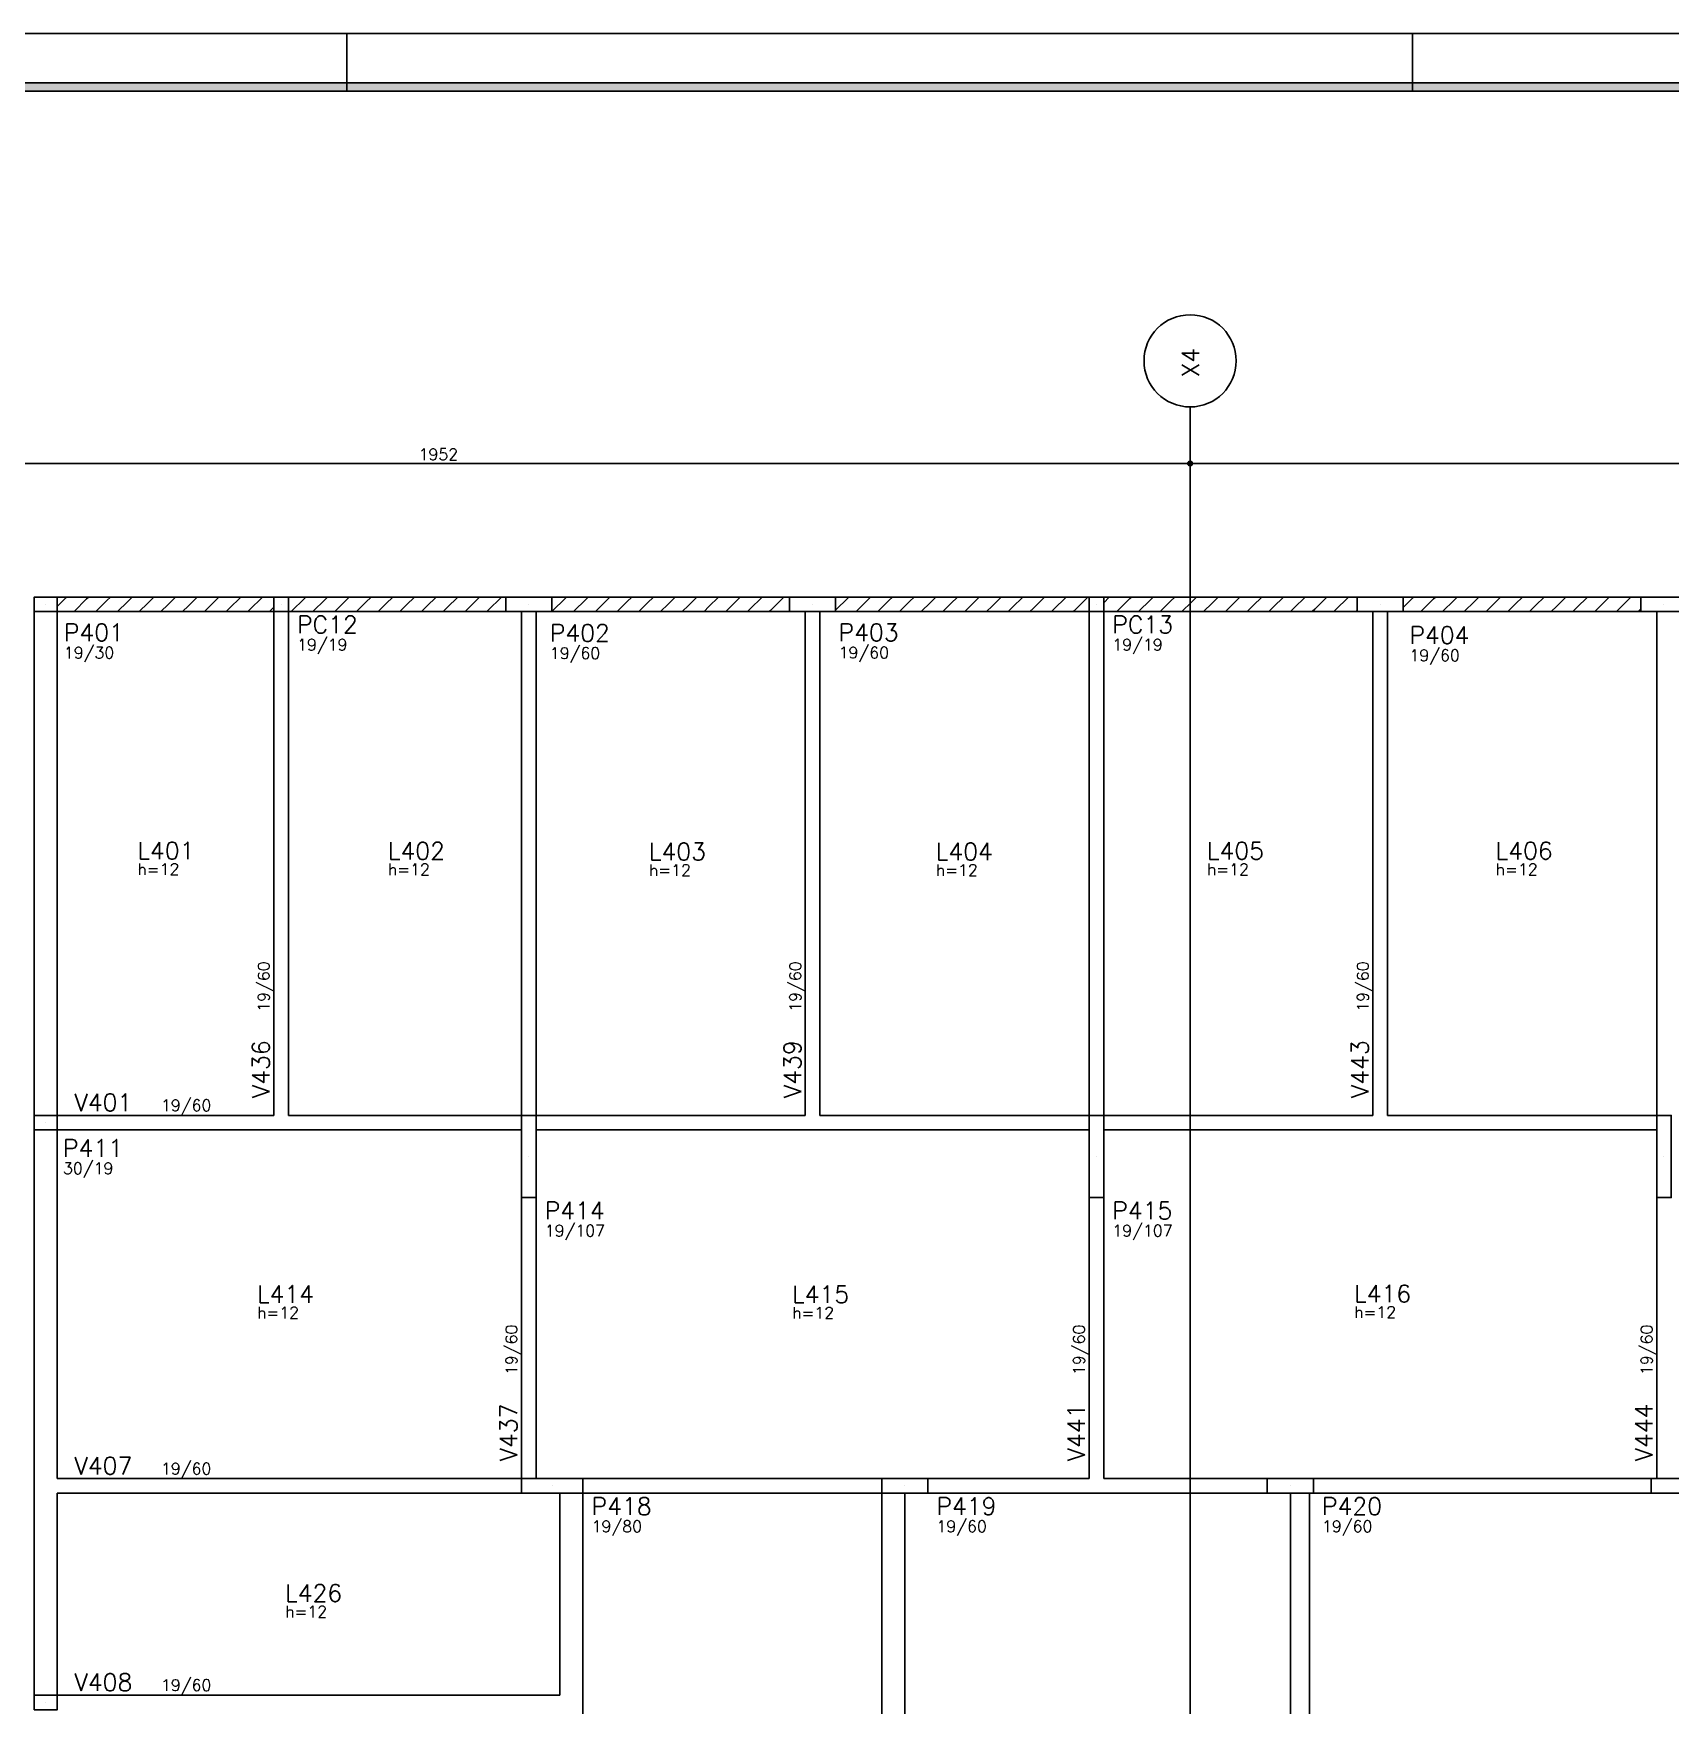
# Model space of a CAD drawing. Extents: x -9640 to 3028, y -572 to 5735.
# Drawn here: x -5705 to -3574, y 3558 to 5735 of the extents above; entities that cross this region are included whole.
import ezdxf

# ---------------------------------------------------------------- set-up
doc = ezdxf.new("R2010")
doc.units = 0
doc.header["$LTSCALE"] = 100
doc.header["$MEASUREMENT"] = 0
doc.layers.get('0').update_dxf_attribs({"color": 245, "linetype": 'CONTINUOUS'})
for name, color, linetype in [('01', 7, 'CONTINUOUS'), ('10', 7, 'CONTINUOUS'), ('11', 7, 'CONTINUOUS'), ('12', 7, 'CONTINUOUS'), ('13', 7, 'CONTINUOUS'), ('18', 4, 'CONTINUOUS'), ('221', 102, 'CONTINUOUS'), ('240', 43, 'CONTINUOUS'), ('242', 7, 'CONTINUOUS'), ('3', 1, 'CONTINUOUS'), ('4', 3, 'CONTINUOUS'), ('8', 7, 'CONTINUOUS'), ('9', 3, 'CONTINUOUS')]:
    doc.layers.add(name, color=color, linetype=linetype)
doc.styles.get("Standard").update_dxf_attribs({"font": 'ROMANS.SHX'})

# ---------------------------------------------------------------- blocks, each defined once
blk = doc.blocks.new('_H0B108D4A6C-009')
for p, q in [((-4311.626, 4993.89924), (-4304.348262, 5001.176979)), ((-4304.348262, 5001.176979), (-4303.92924, 5001.596)), ((-4294.644969, 4982.596), (-4277.603822, 4999.637147)), ((-4277.603822, 4999.637147), (-4275.644969, 5001.596)), ((-4266.360698, 4982.596), (-4250.859382, 4998.097316)), ((-4250.859382, 4998.097316), (-4247.360698, 5001.596)), ((-4238.076427, 4982.596), (-4224.114942, 4996.557485)), ((-4224.114942, 4996.557485), (-4219.076427, 5001.596)), ((-4209.792155, 4982.596), (-4197.370502, 4995.017653)), ((-4197.370502, 4995.017653), (-4190.792155, 5001.596)), ((-4181.507884, 4982.596), (-4170.626062, 4993.477822)), ((-4170.626062, 4993.477822), (-4162.507884, 5001.596)), ((-4153.223613, 4982.596), (-4143.881623, 4991.93799)), ((-4143.881623, 4991.93799), (-4134.223613, 5001.596)), ((-4124.939342, 4982.596), (-4117.137183, 4990.398159)), ((-4117.137183, 4990.398159), (-4105.939342, 5001.596)), ((-4096.65507, 4982.596), (-4090.392743, 4988.858328)), ((-4090.392743, 4988.858328), (-4077.65507, 5001.596)), ((-4068.370799, 4982.596), (-4063.648303, 4987.318496)), ((-4063.648303, 4987.318496), (-4049.370799, 5001.596)), ((-4036.903863, 4985.778665), (-4021.086528, 5001.596)), ((-4010.159423, 4984.238833), (-3992.802257, 5001.596)), ((-4040.086528, 4982.596), (-4036.903863, 4985.778665)), ((-4011.802257, 4982.596), (-4010.159423, 4984.238833)), ((-3983.517985, 4982.596), (-3983.414983, 4982.699002)), ((-3983.414983, 4982.699002), (-3981.626, 4984.487985))]:
    blk.add_line(p, q)
blk = doc.blocks.new('_H0B108D4A6C-010')
for p, q in [((-3921.626, 4987.919443), (-3908.740477, 5000.804966)), ((-3908.740477, 5000.804966), (-3907.949443, 5001.596)), ((-3898.665172, 4982.596), (-3882.09213, 4999.169042)), ((-3882.09213, 4999.169042), (-3879.665172, 5001.596)), ((-3870.3809, 4982.596), (-3855.443783, 4997.533118)), ((-3855.443783, 4997.533118), (-3851.3809, 5001.596)), ((-3842.096629, 4982.596), (-3828.795436, 4995.897193)), ((-3828.795436, 4995.897193), (-3823.096629, 5001.596)), ((-3813.812358, 4982.596), (-3802.147089, 4994.261269)), ((-3802.147089, 4994.261269), (-3794.812358, 5001.596)), ((-3785.528087, 4982.596), (-3775.498742, 4992.625344)), ((-3775.498742, 4992.625344), (-3766.528087, 5001.596)), ((-3757.243815, 4982.596), (-3748.850395, 4990.98942)), ((-3748.850395, 4990.98942), (-3738.243815, 5001.596)), ((-3728.959544, 4982.596), (-3722.202049, 4989.353496)), ((-3722.202049, 4989.353496), (-3709.959544, 5001.596)), ((-3700.675273, 4982.596), (-3695.553702, 4987.717571)), ((-3695.553702, 4987.717571), (-3681.675273, 5001.596)), ((-3672.391002, 4982.596), (-3668.905355, 4986.081647)), ((-3668.905355, 4986.081647), (-3653.391002, 5001.596)), ((-3642.257008, 4984.445723), (-3625.10673, 5001.596)), ((-3615.608661, 4982.809798), (-3612.126, 4986.292459)), ((-3644.10673, 4982.596), (-3642.257008, 4984.445723)), ((-3615.822459, 4982.596), (-3615.608661, 4982.809798))]:
    blk.add_line(p, q)
blk = doc.blocks.new('_H0B108D4A6C-011')
for p, q in [((-4660.626, 4984.310495), (-4644.28154, 5000.654955)), ((-4644.28154, 5000.654955), (-4643.340495, 5001.596)), ((-4634.056224, 4982.596), (-4617.5371, 4999.115124)), ((-4617.5371, 4999.115124), (-4615.056224, 5001.596)), ((-4605.771953, 4982.596), (-4590.79266, 4997.575293)), ((-4590.79266, 4997.575293), (-4586.771953, 5001.596)), ((-4577.487682, 4982.596), (-4564.04822, 4996.035461)), ((-4564.04822, 4996.035461), (-4558.487682, 5001.596)), ((-4549.20341, 4982.596), (-4537.303781, 4994.49563)), ((-4537.303781, 4994.49563), (-4530.20341, 5001.596)), ((-4520.919139, 4982.596), (-4510.559341, 4992.955798)), ((-4510.559341, 4992.955798), (-4501.919139, 5001.596)), ((-4492.634868, 4982.596), (-4483.814901, 4991.415967)), ((-4483.814901, 4991.415967), (-4473.634868, 5001.596)), ((-4464.350597, 4982.596), (-4457.070461, 4989.876136)), ((-4457.070461, 4989.876136), (-4445.350597, 5001.596)), ((-4436.066325, 4982.596), (-4430.326021, 4988.336304)), ((-4430.326021, 4988.336304), (-4417.066325, 5001.596)), ((-4407.782054, 4982.596), (-4403.581581, 4986.796473)), ((-4403.581581, 4986.796473), (-4388.782054, 5001.596)), ((-4376.837141, 4985.256641), (-4360.497783, 5001.596)), ((-4350.092702, 4983.71681), (-4332.213512, 5001.596)), ((-4379.497783, 4982.596), (-4376.837141, 4985.256641)), ((-4351.213512, 4982.596), (-4350.092702, 4983.71681))]:
    blk.add_line(p, q)
blk = doc.blocks.new('_H0B108D4A6C-012')
for p, q in [((-5030.036022, 4982.596), (-5012.14016, 5000.491861)), ((-5012.14016, 5000.491861), (-5011.036022, 5001.596)), ((-5001.75175, 4982.596), (-4985.491813, 4998.855937)), ((-4985.491813, 4998.855937), (-4982.75175, 5001.596)), ((-4973.467479, 4982.596), (-4958.843467, 4997.220012)), ((-4958.843467, 4997.220012), (-4954.467479, 5001.596)), ((-4945.183208, 4982.596), (-4932.19512, 4995.584088)), ((-4932.19512, 4995.584088), (-4926.183208, 5001.596)), ((-4916.898937, 4982.596), (-4905.546773, 4993.948164)), ((-4905.546773, 4993.948164), (-4897.898937, 5001.596)), ((-4888.614665, 4982.596), (-4878.898426, 4992.312239)), ((-4878.898426, 4992.312239), (-4869.614665, 5001.596)), ((-4860.330394, 4982.596), (-4852.250079, 4990.676315)), ((-4852.250079, 4990.676315), (-4841.330394, 5001.596)), ((-4832.046123, 4982.596), (-4825.601732, 4989.040391)), ((-4825.601732, 4989.040391), (-4813.046123, 5001.596)), ((-4803.761852, 4982.596), (-4798.953385, 4987.404466)), ((-4798.953385, 4987.404466), (-4784.761852, 5001.596)), ((-4772.305038, 4985.768542), (-4756.47758, 5001.596)), ((-4745.656692, 4984.132618), (-4728.193309, 5001.596)), ((-4775.47758, 4982.596), (-4772.305038, 4985.768542)), ((-4747.193309, 4982.596), (-4745.656692, 4984.132618))]:
    blk.add_line(p, q)
blk = doc.blocks.new('_H0B108D4A6C-013')
for p, q in [((-5369.447277, 4982.596), (-5351.874084, 5000.169193)), ((-5351.874084, 5000.169193), (-5350.447277, 5001.596)), ((-5341.163005, 4982.596), (-5325.369286, 4998.389719)), ((-5325.369286, 4998.389719), (-5322.163005, 5001.596)), ((-5312.878734, 4982.596), (-5298.864489, 4996.610245)), ((-5298.864489, 4996.610245), (-5293.878734, 5001.596)), ((-5284.594463, 4982.596), (-5272.359692, 4994.830771)), ((-5272.359692, 4994.830771), (-5265.594463, 5001.596)), ((-5256.310192, 4982.596), (-5245.854895, 4993.051297)), ((-5245.854895, 4993.051297), (-5237.310192, 5001.596)), ((-5228.02592, 4982.596), (-5219.350098, 4991.271823)), ((-5219.350098, 4991.271823), (-5209.02592, 5001.596)), ((-5199.741649, 4982.596), (-5192.8453, 4989.492349)), ((-5192.8453, 4989.492349), (-5180.741649, 5001.596)), ((-5171.457378, 4982.596), (-5166.340503, 4987.712875)), ((-5166.340503, 4987.712875), (-5152.457378, 5001.596)), ((-5139.835706, 4985.933401), (-5124.173107, 5001.596)), ((-5113.330909, 4984.153927), (-5095.888835, 5001.596)), ((-5143.173107, 4982.596), (-5139.835706, 4985.933401)), ((-5114.888835, 4982.596), (-5113.330909, 4984.153927))]:
    blk.add_line(p, q)
blk = doc.blocks.new('_H0B108D4A6C-016')
for p, q in [((-5674.126, 4989.04426), (-5662.366563, 5000.803697)), ((-5662.366563, 5000.803697), (-5661.57426, 5001.596)), ((-5652.289989, 4982.596), (-5635.867677, 4999.018312)), ((-5635.867677, 4999.018312), (-5633.289989, 5001.596)), ((-5624.005718, 4982.596), (-5609.368792, 4997.232926)), ((-5609.368792, 4997.232926), (-5605.005718, 5001.596)), ((-5595.721447, 4982.596), (-5582.869907, 4995.44754)), ((-5582.869907, 4995.44754), (-5576.721447, 5001.596)), ((-5567.437175, 4982.596), (-5556.371021, 4993.662154)), ((-5556.371021, 4993.662154), (-5548.437175, 5001.596)), ((-5539.152904, 4982.596), (-5529.872136, 4991.876768)), ((-5529.872136, 4991.876768), (-5520.152904, 5001.596)), ((-5510.868633, 4982.596), (-5503.373251, 4990.091382)), ((-5503.373251, 4990.091382), (-5491.868633, 5001.596)), ((-5482.584362, 4982.596), (-5476.874365, 4988.305996)), ((-5476.874365, 4988.305996), (-5463.584362, 5001.596)), ((-5454.30009, 4982.596), (-5450.37548, 4986.52061)), ((-5450.37548, 4986.52061), (-5435.30009, 5001.596)), ((-5423.876595, 4984.735224), (-5407.015819, 5001.596)), ((-5397.377709, 4982.949839), (-5392.126, 4988.201548)), ((-5426.015819, 4982.596), (-5423.876595, 4984.735224)), ((-5397.731548, 4982.596), (-5397.377709, 4982.949839))]:
    blk.add_line(p, q)

msp = doc.modelspace()

# ---------------------------------------------------------------- linework, layer by layer
for p, q in [((-5297.075601, 5735.409286), (-5297.075601, 5660.409286)), ((-3909.575601, 5735.409286), (-3909.575601, 5660.409286))]:
    msp.add_line(p, q)
for points in [[(-9639.575601, -572.090714), (3027.924399, -572.090714), (3027.924399, 5735.409286), (-9639.575601, 5735.409286), (-9639.575601, -572.090714)], [(2952.924399, -497.090714), (2952.924399, -507.590714), (-9462.575601, -507.590714), (-9462.575601, 5670.909286), (2952.924399, 5670.909286), (2952.924399, 5660.409286), (-9452.075601, 5660.409286), (-9452.075601, -497.090714), (2952.924399, -497.090714)], [(-9452.075601, -497.090714), (2952.924399, -497.090714), (2952.924399, 5660.409286), (-9452.075601, 5660.409286), (-9452.075601, -497.090714)]]:
    msp.add_lwpolyline(points)
for points in [[(-9452.075601, 5660.409286), (-9462.575601, 5670.909286), (2952.924399, 5670.909286)], [(-9452.075601, 5660.409286), (2952.924399, 5670.909286), (2952.924399, 5660.409286)]]:
    msp.add_solid(points)
at = {"layer": '01'}
for points in [[(-5392.126, 5001.596), (-5674.126, 5001.596)], [(-5090.126, 5001.596), (-5373.126, 5001.596)], [(-4720.626, 5001.596), (-5030.126, 5001.596)], [(-4330.626, 5001.596), (-4660.626, 5001.596)], [(-3981.626, 5001.596), (-4311.626, 5001.596)], [(-3612.126, 5001.596), (-3921.626, 5001.596)], [(-5704.126, 4982.596), (-5704.126, 4326.596)], [(-5674.126, 4326.596), (-5674.126, 4982.596)], [(-5674.126, 4982.596), (-5392.126, 4982.596)], [(-5392.126, 4982.57986), (-5392.126, 4326.596)], [(-5373.126, 4982.596), (-5090.126, 4982.596)], [(-5373.126, 4326.596), (-5373.126, 4982.57986)], [(-5069.626, 4982.596), (-5069.626, 4326.596)], [(-5050.626, 4326.596), (-5050.626, 4982.596)], [(-5030.126, 4982.596), (-4720.626, 4982.596)], [(-4700.126, 4982.596), (-4700.126, 4326.596)], [(-4681.126, 4326.596), (-4681.126, 4982.596)], [(-4660.626, 4982.596), (-4330.626, 4982.596)], [(-4330.626, 4982.596), (-4330.626, 4326.596)], [(-4311.626, 4326.596), (-4311.626, 4982.596)], [(-4311.626, 4982.596), (-3981.626, 4982.596)], [(-3961.126, 4982.596), (-3961.126, 4326.596)], [(-3942.126, 4326.596), (-3942.126, 4982.596)], [(-3921.626, 4982.596), (-3612.126, 4982.596)], [(-3591.626, 4982.596), (-3591.626, 4326.596)], [(-5392.126, 4326.596), (-5674.126, 4326.596)], [(-5069.626, 4326.596), (-5373.126, 4326.596)], [(-4700.126, 4326.596), (-5050.626, 4326.596)], [(-4330.626, 4326.596), (-4681.126, 4326.596)], [(-3961.126, 4326.596), (-4311.626, 4326.596)], [(-3591.626, 4326.596), (-3942.126, 4326.596)], [(-5704.126, 4307.596), (-5704.126, 3844.096)], [(-5674.126, 3853.596), (-5674.126, 4307.596)], [(-5674.126, 4307.596), (-5382.626, 4307.596)], [(-5382.626, 4307.596), (-5069.626, 4307.596)], [(-5050.626, 4307.596), (-4690.626, 4307.596)], [(-4690.626, 4307.596), (-4330.626, 4307.596)], [(-4311.626, 4307.596), (-3951.626, 4307.596)], [(-3951.626, 4307.596), (-3591.626, 4307.596)], [(-5069.626, 4219.596), (-5069.626, 3853.596)], [(-5050.626, 3853.596), (-5050.626, 4219.596)], [(-4330.626, 4219.596), (-4330.626, 3853.596)], [(-4311.626, 3853.596), (-4311.626, 4219.596)], [(-3591.626, 4219.596), (-3591.626, 3853.596)], [(-5704.126, 3844.096), (-5704.126, 3571.596031)], [(-5069.626, 3853.596), (-5674.126, 3853.596)], [(-5674.126, 3571.596031), (-5674.126, 3834.596)], [(-5674.126, 3834.596), (-5069.626, 3834.596)], [(-5019.626021, 3834.596), (-5019.626021, 3571.596031)], [(-4989.626021, 3562.096031), (-4989.626021, 3834.596)], [(-4600.626021, 3853.596), (-4989.626, 3853.596)], [(-4989.626, 3834.596), (-4600.626021, 3834.596)], [(-4600.626021, 3834.596), (-4600.626021, 3205.096)], [(-4570.626021, 3205.096), (-4570.626021, 3834.596)], [(-4330.626, 3853.596), (-4540.626021, 3853.596)], [(-4540.626021, 3834.596), (-4321.126, 3834.596)], [(-4321.126, 3834.596), (-4098.626021, 3834.596)], [(-4098.626021, 3853.596), (-4311.626, 3853.596)], [(-4068.626021, 3834.596), (-4068.626021, 3205.096)], [(-4043.626021, 3205.096), (-4043.626021, 3834.596)], [(-3598.626021, 3853.596), (-4038.626021, 3853.596)], [(-4038.626021, 3834.596), (-3598.626021, 3834.596)], [(-5019.626021, 3571.596031), (-5674.126, 3571.596031)], [(-4989.626021, 3205.096), (-4989.626021, 3562.096031)]]:
    msp.add_lwpolyline(points, dxfattribs=at)
at = {"layer": '18'}
msp.add_line((-4199.123325, 5249.096126), (-4199.123325, -248.404), dxfattribs=at)
msp.add_circle((-4199.123325, 5309.096126), 60, dxfattribs=at)
at = {"layer": '221', "color": 102}
for p, q in [((-4199.123325, 5249.096126), (-4199.123325, 5249.096126)), ((-4199.123325, 5249.096126), (-4199.123325, 5249.096126)), ((-4199.123325, 5230.346126), (-4199.123325, 5156.672781)), ((-4199.123325, 5230.346126), (-4199.123325, 5156.672781)), ((-6151.123768, 5175.422781), (-4199.123325, 5175.422781)), ((-4199.123325, 5175.422781), (-1971.623768, 5175.422781))]:
    msp.add_line(p, q, dxfattribs=at)
for radius in [3, 3, 1.5, 1.5]:
    msp.add_circle((-4199.123325, 5175.422781), radius, dxfattribs=at)
at = {"layer": '240'}
for points in [[(-5674.126, 5001.596), (-5392.126, 5001.596), (-5392.126, 4982.596), (-5674.126, 4982.596), (-5674.126, 5001.596)], [(-5373.126, 5001.596), (-5090.126, 5001.596), (-5090.126, 4982.596), (-5373.126, 4982.596), (-5373.126, 5001.596)], [(-5030.126, 5001.596), (-4720.626, 5001.596), (-4720.626, 4982.596), (-5030.126, 4982.596), (-5030.126, 5001.596)], [(-4660.626, 5001.596), (-4330.626, 5001.596), (-4330.626, 4982.596), (-4660.626, 4982.596), (-4660.626, 5001.596)], [(-4311.626, 5001.596), (-3981.626, 5001.596), (-3981.626, 4982.596), (-4311.626, 4982.596), (-4311.626, 5001.596)], [(-3921.626, 5001.596), (-3612.126, 5001.596), (-3612.126, 4982.596), (-3921.626, 4982.596), (-3921.626, 5001.596)]]:
    msp.add_lwpolyline(points, dxfattribs=at)
at = {"layer": '242'}
for p, q in [((-5689.126, 4992.096), (-5689.126, 4992.096)), ((-5382.626, 4992.07986), (-5382.626, 4992.07986)), ((-5060.126, 4992.096), (-5060.126, 4992.096)), ((-4690.626, 4992.096), (-4690.626, 4992.096)), ((-4321.126, 4992.096126), (-4321.126, 4992.096126)), ((-3951.626, 4992.096), (-3951.626, 4992.096)), ((-3582.126, 4992.096), (-3582.126, 4992.096)), ((-5689.126, 4317.096), (-5689.126, 4317.096)), ((-5060.126, 4273.096), (-5060.126, 4273.096)), ((-4321.126, 4273.096), (-4321.126, 4273.096)), ((-3582.126, 4273.096), (-3582.126, 4273.096)), ((-5029.626, 3844.096), (-5029.626, 3844.096)), ((-4570.626021, 3844.096), (-4570.626021, 3844.096)), ((-4068.626021, 3844.096), (-4068.626021, 3844.096)), ((-5689.126, 3562.096031), (-5689.126, 3562.096031))]:
    msp.add_line(p, q, dxfattribs=at)
at = {"layer": '3'}
for points in [[(-5704.126, 4307.596), (-5674.126, 4307.596), (-5674.126, 4326.596), (-5704.126, 4326.596), (-5704.126, 4307.596)], [(-5069.626, 4219.596), (-5050.626, 4219.596), (-5050.626, 4326.596), (-5069.626, 4326.596), (-5069.626, 4219.596)], [(-4330.626, 4219.596), (-4311.626, 4219.596), (-4311.626, 4326.596), (-4330.626, 4326.596), (-4330.626, 4219.596)], [(-3591.626, 4219.596), (-3572.626, 4219.596), (-3572.626, 4326.596), (-3591.626, 4326.596), (-3591.626, 4219.596)], [(-4989.626, 3834.596), (-4989.626, 3853.596), (-5069.626, 3853.596), (-5069.626, 3834.596), (-4989.626, 3834.596)], [(-4540.626021, 3834.596), (-4540.626021, 3853.596), (-4600.626021, 3853.596), (-4600.626021, 3834.596), (-4540.626021, 3834.596)], [(-4038.626021, 3834.596), (-4038.626021, 3853.596), (-4098.626021, 3853.596), (-4098.626021, 3834.596), (-4038.626021, 3834.596)], [(-3538.626021, 3834.596), (-3538.626021, 3853.596), (-3598.626021, 3853.596), (-3598.626021, 3834.596), (-3538.626021, 3834.596)], [(-5704.126, 3552.596031), (-5674.126, 3552.596031), (-5674.126, 3571.596031), (-5704.126, 3571.596031), (-5704.126, 3552.596031)]]:
    msp.add_lwpolyline(points, dxfattribs=at)
at = {"layer": '4'}
for points in [[(-5674.126, 4982.596), (-5674.126, 5001.596), (-5704.126, 5001.596), (-5704.126, 4982.596), (-5674.126, 4982.596)], [(-5392.126, 4982.57986), (-5373.126, 4982.57986), (-5373.126, 5001.57986), (-5392.126, 5001.57986), (-5392.126, 4982.57986)], [(-5030.126, 4982.596), (-5030.126, 5001.596), (-5090.126, 5001.596), (-5090.126, 4982.596), (-5030.126, 4982.596)], [(-4660.626, 4982.596), (-4660.626, 5001.596), (-4720.626, 5001.596), (-4720.626, 4982.596), (-4660.626, 4982.596)], [(-4330.626, 4982.596126), (-4311.626, 4982.596126), (-4311.626, 5001.596126), (-4330.626, 5001.596126), (-4330.626, 4982.596126)], [(-3921.626, 4982.596), (-3921.626, 5001.596), (-3981.626, 5001.596), (-3981.626, 4982.596), (-3921.626, 4982.596)], [(-3552.126, 4982.596), (-3552.126, 5001.596), (-3612.126, 5001.596), (-3612.126, 4982.596), (-3552.126, 4982.596)]]:
    msp.add_lwpolyline(points, dxfattribs=at)

# ---------------------------------------------------------------- block references
at = {"layer": '240'}
for name in ['_H0B108D4A6C-016', '_H0B108D4A6C-013', '_H0B108D4A6C-012', '_H0B108D4A6C-011', '_H0B108D4A6C-009', '_H0B108D4A6C-010']:
    msp.add_blockref(name, (0, 0), dxfattribs=at)

# ---------------------------------------------------------------- texts
at = {"layer": '10', "linetype": 'Continuous'}
for s, p in [('L401', (-5569.794851, 4660.03566)), ('L402', (-5243.588142, 4659.781261)), ('L403', (-4903.752075, 4658.867386)), ('L404', (-4530.260785, 4658.854688)), ('L405', (-4177.175802, 4659.972835)), ('L406', (-3801.265824, 4659.855415)), ('L414', (-5413.998105, 4082.682932)), ('L415', (-4717.339257, 4082.345324)), ('L416', (-3985.599517, 4083.252097)), ('L426', (-5377.424011, 3693.404107))]:
    msp.add_text(s, height=22.5, dxfattribs=at).set_placement(p)
at = {"layer": '11', "linetype": 'Continuous'}
for p in [(-5397.751, 4461.596), (-4705.751, 4461.596), (-3966.751, 4461.596), (-5075.251, 3988.596), (-4336.251, 3988.596), (-3597.251, 3988.596)]:
    msp.add_text('19/60', height=15, rotation=90, dxfattribs=at).set_placement(p)
for p in [(-5539.126, 4332.221), (-5539.126, 3859.221), (-5539.126, 3577.221031)]:
    msp.add_text('19/60', height=15, dxfattribs=at).set_placement(p)
at = {"layer": '12', "linetype": 'Continuous'}
for s, p in [('19/19', (-5361.876, 4931.95486)), ('19/19', (-4300.376, 4931.971126)), ('19/30', (-5665.502803, 4921.66837)), ('19/60', (-5032.766509, 4920.963483)), ('19/60', (-4656.7529, 4921.759581)), ('19/60', (-3913.577195, 4918.200636)), ('30/19', (-5666.626, 4250.264499)), ('19/107', (-5039.376, 4168.971)), ('19/107', (-4300.376, 4168.971)), ('19/80', (-4978.376, 3783.971)), ('19/60', (-4529.376021, 3783.971)), ('19/60', (-4027.376021, 3783.971))]:
    msp.add_text(s, height=15, dxfattribs=at).set_placement(p)
at = {"layer": '13', "linetype": 'Continuous'}
for p in [(-5569.794851, 4639.63566), (-5243.588142, 4639.381261), (-4903.752075, 4638.467386), (-4530.260785, 4638.454688), (-4177.175802, 4639.572835), (-3801.265824, 4639.455415), (-5413.998105, 4062.282932), (-4717.339257, 4061.945324), (-3985.599517, 4062.852097), (-5377.424011, 3673.004107)]:
    msp.add_text('h=12', height=15, dxfattribs=at).set_placement(p)
at = {"layer": '18'}
msp.add_text('X4', height=22.5, rotation=90, dxfattribs=at).set_placement((-4187.347855, 5287.343295))
at = {"layer": '221', "color": 102}
msp.add_text('1952', height=15, dxfattribs=at).set_placement((-5203.623546, 5179.922781))
at = {"layer": '8', "linetype": 'Continuous'}
for s, p in [('V436', (-5397.751, 4349.096)), ('V439', (-4705.751, 4349.096)), ('V443', (-3966.751, 4349.096)), ('V437', (-5075.251, 3876.096)), ('V441', (-4336.251, 3876.096)), ('V444', (-3597.251, 3876.096))]:
    msp.add_text(s, height=22.5, rotation=90, dxfattribs=at).set_placement(p)
for s, p in [('V401', (-5651.626, 4332.221)), ('V407', (-5651.626, 3859.221)), ('V408', (-5651.626, 3577.221031))]:
    msp.add_text(s, height=22.5, dxfattribs=at).set_placement(p)
at = {"layer": '9', "linetype": 'Continuous'}
for s, p in [('P401', (-5665.502803, 4944.16837)), ('PC12', (-5361.876, 4954.45486)), ('P402', (-5032.766509, 4943.463483)), ('P403', (-4656.7529, 4944.259581)), ('PC13', (-4300.376, 4954.471126)), ('P404', (-3913.577195, 4940.700636)), ('P411', (-5666.626, 4272.764499)), ('P414', (-5039.376, 4191.471)), ('P415', (-4300.376, 4191.471)), ('P418', (-4978.376, 3806.471)), ('P419', (-4529.376021, 3806.471)), ('P420', (-4027.376021, 3806.471))]:
    msp.add_text(s, height=22.5, dxfattribs=at).set_placement(p)

doc.saveas('drawing.dxf')
